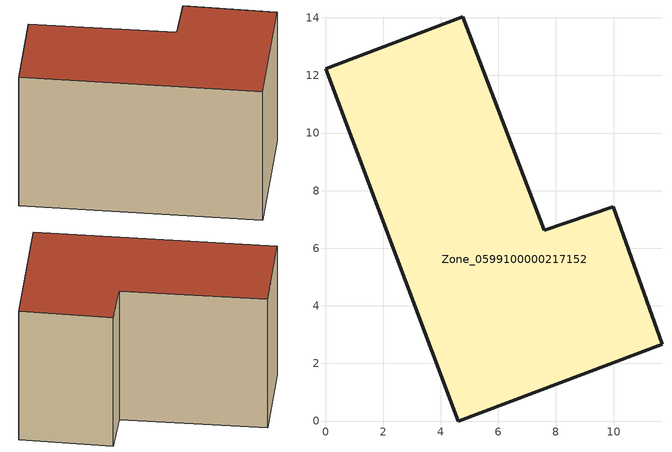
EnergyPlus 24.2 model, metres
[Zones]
Zone_0599100000217152
 floor ground (C_G): 11.68,2.66 4.61,0 0,12.24 4.77,14.03 7.59,6.62 9.98,7.44 z0
 wall outside (C_F): 11.68,2.66 9.98,7.44 7.59,6.62 4.77,14.03 0,12.24 4.61,0 11.68,2.66 z0:8.26
 roof outside (C_R): 4.61,0 11.68,2.66 9.98,7.44 7.59,6.62 4.77,14.03 0,12.24 z8.26
[BUILDING]
Pand.0599100000217152: North Axis=0; Terrain=City; Loads Convergence Tolerance Value=0.04; Temperature Convergence Tolerance Value=0.4; Solar Distribution=FullExterior; Maximum Number of Warmup Days=25; Minimum Number of Warmup Days=1
[Site:Location]
Rotterdam.The.Hague.AP_ZH_NLD Design_Conditions: Latitude=51.96; Longitude=4.45; Time Zone=1; Elevation=-4.5
[SITE:GROUNDTEMPERATURE:BUILDINGSURFACE]
18, 18, 18, 18, 18, 18, 18, 18, 18, 18, 18, 18
[MATERIAL] Thermal Absorptance=0.9; Solar Absorptance=0.7; Visible Absorptance=0.7
Name | Roughness | Thickness | Conductivity | Density | Specific Heat
G.TC.1946 | MediumSmooth | 0.15 | 1 | 540 | 1210
F.TC.1946 | Rough | 0.3 | 0.857143 | 1920 | 840
R.TC.1946 | MediumRough | 0.2 | 0.909091 | 1500 | 1000
[CONSTRUCTION]
C_G: G.TC.1946
C_F: F.TC.1946
C_R: R.TC.1946
[ZONE]
Zone_0599100000217152: Type=1; Multiplier=1; Ceiling Height=Autocalculate; Volume=Autocalculate; Floor Area=autocalculate; Part of Total Floor Area=Yes
[ZONEINFILTRATION:DESIGNFLOWRATE]
Infil_Zone_0599100000217152: Zone or ZoneList or Space or SpaceList=Zone_0599100000217152; Schedule=AlwaysOn; Design Flow Rate Calculation Method=Flow/Area; Flow Rate per Floor Area=0.003; Constant Term Coefficient=1; Temperature Term Coefficient=0; Velocity Term Coefficient=0; Velocity Squared Term Coefficient=0
[HVACTEMPLATE:ZONE:IDEALLOADSAIRSYSTEM]
Zone_0599100000217152: Maximum Heating Supply Air Temperature=50; Minimum Cooling Supply Air Temperature=13; Maximum Heating Supply Air Humidity Ratio=0.0156; Minimum Cooling Supply Air Humidity Ratio=0.0077; Heating Limit=NoLimit; Cooling Limit=NoLimit; Dehumidification Control Type=ConstantSensibleHeatRatio; Cooling Sensible Heat Ratio=0.7; Dehumidification Setpoint=60; Humidification Control Type=None; Humidification Setpoint=30; Outdoor Air Method=None; Outdoor Air Flow Rate per Person=0.00944; Outdoor Air Flow Rate per Zone Floor Area=0; Outdoor Air Flow Rate per Zone=0; Demand Controlled Ventilation Type=None; Outdoor Air Economizer Type=NoEconomizer; Heat Recovery Type=None; Sensible Heat Recovery Effectiveness=0.7; Latent Heat Recovery Effectiveness=0.65
[ZONECONTROL:THERMOSTAT]
ThermostatControl_Zone_0599100000217152: Zone or ZoneList=Zone_0599100000217152; Control Type Schedule=DualSetpointControlType; Control 1=Thermostat_Zone_0599100000217152; Temperature Difference Between Cutout And Setpoint=0
[THERMOSTATSETPOINT:DUALSETPOINT]
Thermostat_Zone_0599100000217152: Heating Setpoint Temperature Schedule=HeatingSetpoint_Zone_0599100000217152; Cooling Setpoint Temperature Schedule=CoolingSetpoint_Zone_0599100000217152
[SCHEDULE:COMPACT]
HeatingSetpoint_Zone_0599100000217152: Through: 12/31, For: AllDays, Until: 24:00, 21
CoolingSetpoint_Zone_0599100000217152: Through: 12/31, For: AllDays, Until: 24:00, 24
DualSetpointControlType: Through: 12/31, For: AllDays, Until: 24:00, 4
AlwaysOn: Through: 12/31, For: AllDays, Until: 24:00, 1
